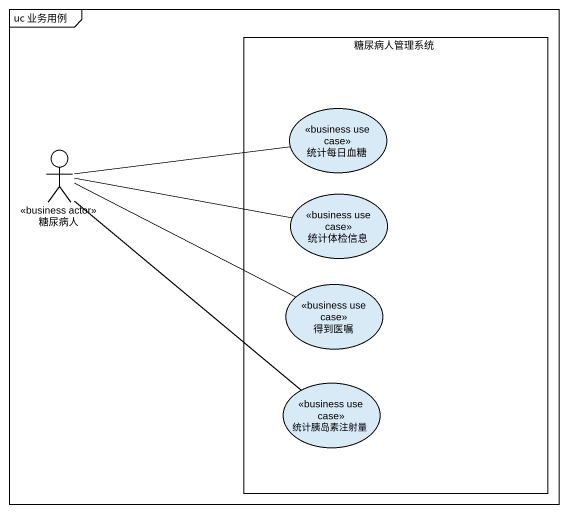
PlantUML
@startuml
mainframe uc 业务用例
rectangle 糖尿病人管理系统 {
  usecase 统计每日血糖 <<business use case>>
  usecase 统计体检信息 <<business use case>>
  usecase 得到医嘱 <<business use case>>
  usecase 统计胰岛素注射量 <<business use case>>
}
actor 糖尿病人 <<business actor>>
糖尿病人 -right- 统计每日血糖
糖尿病人 -right- 统计体检信息
糖尿病人 -right- 得到医嘱
糖尿病人 -- 统计胰岛素注射量
@enduml
